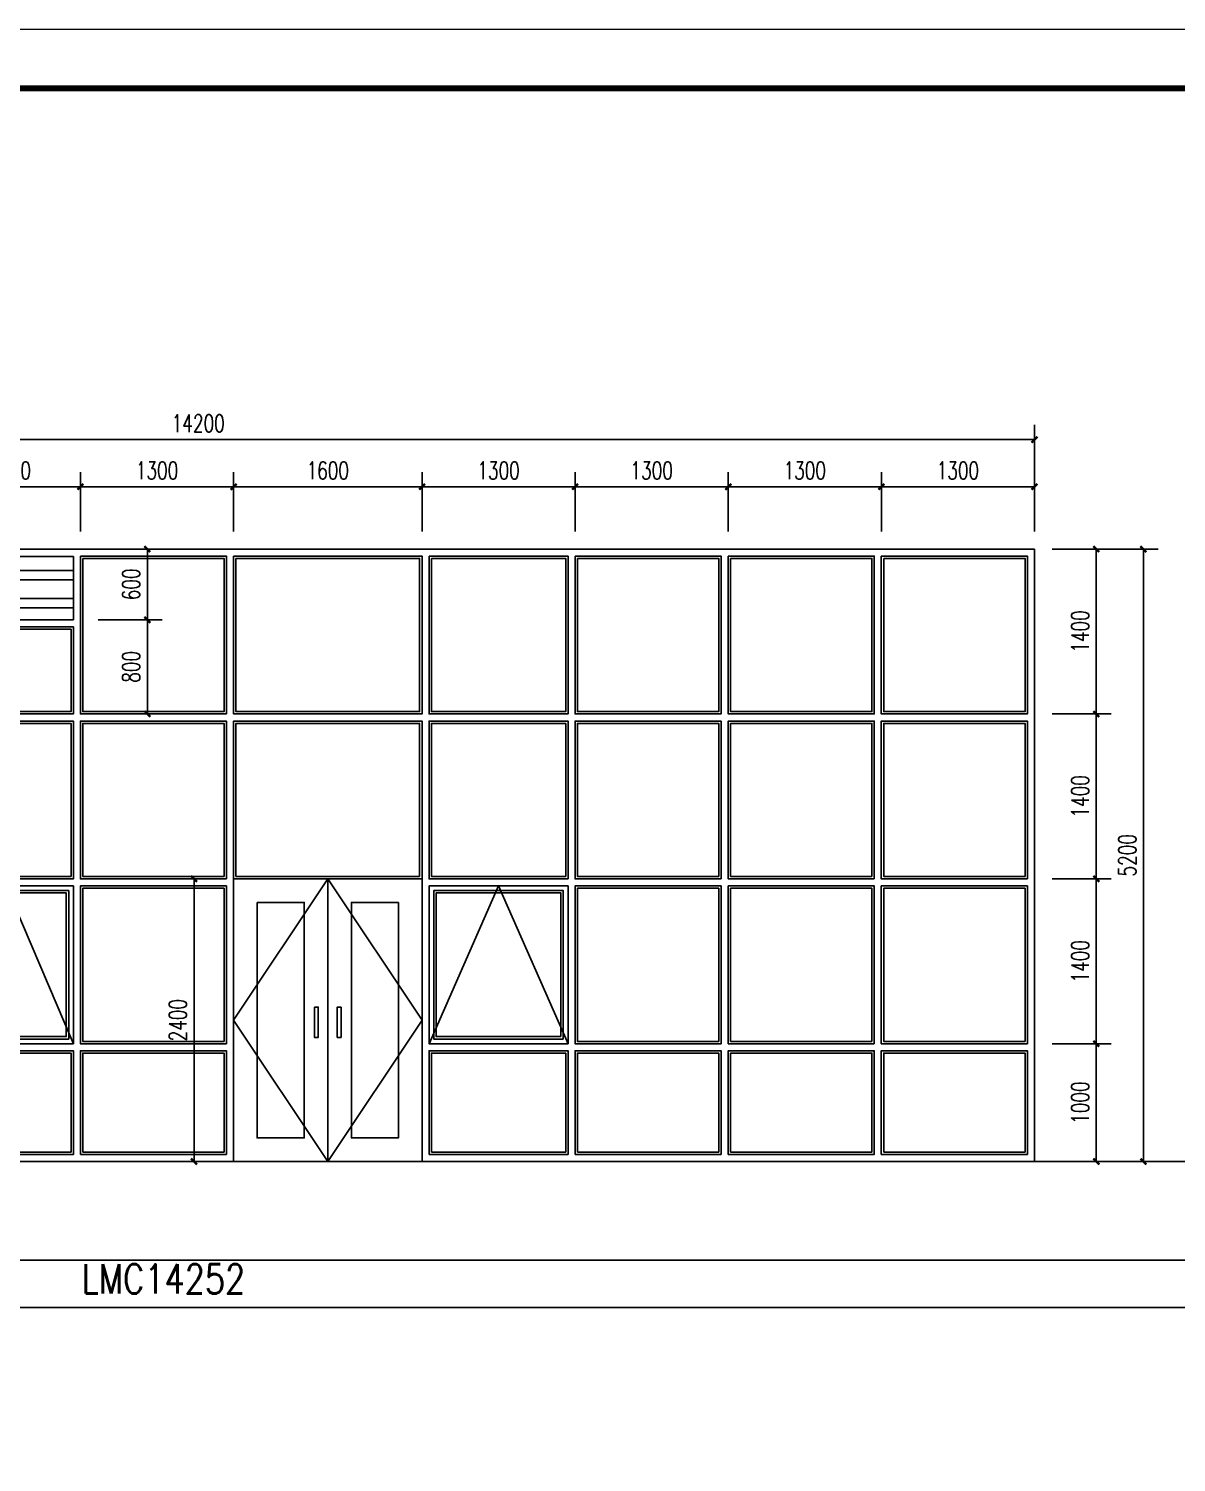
# Model space of a CAD drawing. Extents: x 1738711 to 2346805, y 1189731 to 2516152.
# Drawn here: x 2009458 to 2019203, y 1301004 to 1313176 of the extents above; entities that cross this region are included whole.
import ezdxf
from ezdxf.enums import TextEntityAlignment as Align

# ---------------------------------------------------------------- set-up
doc = ezdxf.new("R2010")
doc.units = 0
doc.header["$LTSCALE"] = 1000
doc.header["$MEASUREMENT"] = 0
doc.linetypes.add('复件 140224通州运河二期售楼部条件图_t3$0$X-ME SHAFT SH$0$X-B2$0$WATER_LINE', pattern=[0])
for name, color, linetype in [('DOTE', 1, 'Continuous'), ('PUB_DIM', 3, 'Continuous'), ('PUB_TEXT', 7, 'Continuous'), ('TK', 4, 'Continuous'), ('WINDOW', 144, 'Continuous'), ('看线', 8, 'Continuous')]:
    doc.layers.add(name, color=color, linetype=linetype)
doc.styles.add('_TCH_DIM_T3', font='SIMPLEX', dxfattribs={"width": 0.705882, "bigfont": 'GBCBIG'})
doc.styles.add('HZ', font='rs', dxfattribs={"bigfont": 'hztxt'})
doc.styles.add('宋体', font='SIMSUN.TTF', dxfattribs={"width": 0.75})
doc.dimstyles.new('_TCH_ARCH&&50', dxfattribs={"dimtxt": 148.75, "dimasz": 50, "dimexe": 125, "dimexo": 150, "dimgap": 63.125, "dimtad": 1, "dimdec": 0, "dimzin": 0, "dimdsep": 46, "dimtxsty": '_TCH_DIM_T3', "dimblk": 'ARCHTICK', "dimcen": 0.09, "dimclrt": 7, "dimazin": 2, "dimtfac": 1, "dimtdec": 0, "dimtix": 1, "dimtmove": 2, "dimatfit": 3, "dimfxl": 50, "dimtolj": 1, "dimtzin": 0, "dimarcsym": 0})

# ---------------------------------------------------------------- blocks, each defined once
blk = doc.blocks.new('jntearhrehreh')
at = {"layer": '看线'}
h = blk.add_hatch(dxfattribs=at)
h.set_pattern_fill('ANSI32', color=256, scale=50, angle=135, style=0)
h.set_pattern_definition([(180, (0, 0), (-1e-14, -238.125), []), (180, (-79.38, 79.38), (-1e-14, -238.125), [])])
h.paths.add_polyline_path([(2008780, 1327050), (2007640, 1327050), (2007640, 1326514), (2008780, 1326514)])
at = {"layer": 'WINDOW', "linetype": '复件 140224通州运河二期售楼部条件图_t3$0$X-ME SHAFT SH$0$X-B2$0$WATER_LINE'}
blk.add_line((2010940, 1324314), (2010940, 1321914), dxfattribs=at)
at = {"layer": 'WINDOW', "color": 4, "linetype": '复件 140224通州运河二期售楼部条件图_t3$0$X-ME SHAFT SH$0$X-B2$0$WATER_LINE'}
blk.add_lwpolyline([(2016940, 1327114), (2002740, 1327114), (2002740, 1321914), (2016940, 1321914)], close=True, dxfattribs=at)
at = {"layer": 'WINDOW', "linetype": '复件 140224通州运河二期售楼部条件图_t3$0$X-ME SHAFT SH$0$X-B2$0$WATER_LINE'}
for points in [[(2003980, 1327054), (2002800, 1327054), (2002800, 1325714), (2003980, 1325714), (2003980, 1327054)], [(2005180, 1327054), (2004040, 1327054), (2004040, 1325714), (2005180, 1325714), (2005180, 1327054)], [(2006380, 1327054), (2005240, 1327054), (2005240, 1325714), (2006380, 1325714), (2006380, 1327054)], [(2007580, 1327054), (2006440, 1327054), (2006440, 1325714), (2007580, 1325714), (2007580, 1327054)], [(2008780, 1327050), (2007640, 1327050), (2007640, 1326514), (2008780, 1326514), (2008780, 1327050)], [(2008840, 1327054), (2008840, 1325714), (2010080, 1325714), (2010080, 1327054), (2008840, 1327054)], [(2010140, 1327054), (2010140, 1325714), (2011740, 1325714), (2011740, 1327054), (2010140, 1327054)], [(2011800, 1327054), (2011800, 1325714), (2012980, 1325714), (2012980, 1327054), (2011800, 1327054)], [(2013040, 1327054), (2013040, 1325714), (2014280, 1325714), (2014280, 1327054), (2013040, 1327054)], [(2014340, 1327054), (2014340, 1325714), (2015580, 1325714), (2015580, 1327054), (2014340, 1327054)], [(2015640, 1327054), (2015640, 1325714), (2016880, 1325714), (2016880, 1327054), (2015640, 1327054)], [(2008780, 1326454), (2007640, 1326454), (2007640, 1325714), (2008780, 1325714), (2008780, 1326454)], [(2002800, 1325654), (2002800, 1324314), (2003980, 1324314), (2003980, 1325654), (2002800, 1325654)], [(2004040, 1325654), (2004040, 1324314), (2005180, 1324314), (2005180, 1325654), (2004040, 1325654)], [(2005240, 1325654), (2005240, 1324314), (2006380, 1324314), (2006380, 1325654), (2005240, 1325654)], [(2006440, 1325654), (2006440, 1324314), (2007580, 1324314), (2007580, 1325654), (2006440, 1325654)], [(2007640, 1325654), (2007640, 1324314), (2008780, 1324314), (2008780, 1325654), (2007640, 1325654)], [(2010080, 1324314), (2010080, 1325654), (2008840, 1325654), (2008840, 1324314), (2010080, 1324314)], [(2011740, 1324314), (2011740, 1325654), (2010140, 1325654), (2010140, 1324314), (2011740, 1324314)], [(2012980, 1324314), (2012980, 1325654), (2011800, 1325654), (2011800, 1324314), (2012980, 1324314)], [(2014280, 1324314), (2014280, 1325654), (2013040, 1325654), (2013040, 1324314), (2014280, 1324314)], [(2015580, 1324314), (2015580, 1325654), (2014340, 1325654), (2014340, 1324314), (2015580, 1324314)], [(2016880, 1324314), (2016880, 1325654), (2015640, 1325654), (2015640, 1324314), (2016880, 1324314)], [(2002800, 1324254), (2002800, 1322914), (2003980, 1322914), (2003980, 1324254), (2002800, 1324254)], [(2004040, 1324254), (2004040, 1322914), (2005180, 1322914), (2005180, 1324254), (2004040, 1324254)], [(2005240, 1324254), (2005240, 1322914), (2006380, 1322914), (2006380, 1324254), (2005240, 1324254)], [(2006440, 1324254), (2006440, 1322914), (2007580, 1322914), (2007580, 1324254), (2006440, 1324254)], [(2007640, 1324254), (2007640, 1322914), (2008780, 1322914), (2008780, 1324254), (2007640, 1324254)], [(2010080, 1322914), (2010080, 1324254), (2008840, 1324254), (2008840, 1322914), (2010080, 1322914)], [(2012980, 1322914), (2012980, 1324254), (2011800, 1324254), (2011800, 1322914), (2012980, 1322914)], [(2014280, 1322914), (2014280, 1324254), (2013040, 1324254), (2013040, 1322914), (2014280, 1322914)], [(2015580, 1322914), (2015580, 1324254), (2014340, 1324254), (2014340, 1322914), (2015580, 1322914)], [(2016880, 1322914), (2016880, 1324254), (2015640, 1324254), (2015640, 1322914), (2016880, 1322914)], [(2002800, 1322854), (2002800, 1321974), (2003980, 1321974), (2003980, 1322854), (2002800, 1322854)], [(2004040, 1322854), (2004040, 1321974), (2005180, 1321974), (2005180, 1322854), (2004040, 1322854)], [(2005240, 1322854), (2005240, 1321974), (2006380, 1321974), (2006380, 1322854), (2005240, 1322854)], [(2006440, 1322854), (2006440, 1321974), (2007580, 1321974), (2007580, 1322854), (2006440, 1322854)], [(2007640, 1322854), (2007640, 1321974), (2008780, 1321974), (2008780, 1322854), (2007640, 1322854)], [(2008840, 1321974), (2010080, 1321974), (2010080, 1322854), (2008840, 1322854), (2008840, 1321974)], [(2011800, 1321974), (2012980, 1321974), (2012980, 1322854), (2011800, 1322854), (2011800, 1321974)], [(2013040, 1321974), (2014280, 1321974), (2014280, 1322854), (2013040, 1322854), (2013040, 1321974)], [(2014340, 1321974), (2015580, 1321974), (2015580, 1322854), (2014340, 1322854), (2014340, 1321974)], [(2015640, 1321974), (2016880, 1321974), (2016880, 1322854), (2015640, 1322854), (2015640, 1321974)]]:
    blk.add_lwpolyline(points, dxfattribs=at)
for points in [[(2003960, 1327034), (2002820, 1327034), (2002820, 1325734), (2003960, 1325734)], [(2005160, 1327034), (2004060, 1327034), (2004060, 1325734), (2005160, 1325734)], [(2006360, 1327034), (2005260, 1327034), (2005260, 1325734), (2006360, 1325734)], [(2007560, 1327034), (2006460, 1327034), (2006460, 1325734), (2007560, 1325734)], [(2008860, 1327034), (2008860, 1325734), (2010060, 1325734), (2010060, 1327034)], [(2010160, 1327034), (2010160, 1325734), (2011720, 1325734), (2011720, 1327034)], [(2011820, 1327034), (2011820, 1325734), (2012960, 1325734), (2012960, 1327034)], [(2013060, 1327034), (2013060, 1325734), (2014260, 1325734), (2014260, 1327034)], [(2014360, 1327034), (2014360, 1325734), (2015560, 1325734), (2015560, 1327034)], [(2015660, 1327034), (2015660, 1325734), (2016860, 1325734), (2016860, 1327034)], [(2008760, 1326434), (2007660, 1326434), (2007660, 1325734), (2008760, 1325734)], [(2002820, 1325634), (2002820, 1324334), (2003960, 1324334), (2003960, 1325634)], [(2004060, 1325634), (2004060, 1324334), (2005160, 1324334), (2005160, 1325634)], [(2005260, 1325634), (2005260, 1324334), (2006360, 1324334), (2006360, 1325634)], [(2006460, 1325634), (2006460, 1324334), (2007560, 1324334), (2007560, 1325634)], [(2007660, 1325634), (2007660, 1324334), (2008760, 1324334), (2008760, 1325634)], [(2010060, 1324334), (2010060, 1325634), (2008860, 1325634), (2008860, 1324334)], [(2011720, 1324334), (2011720, 1325634), (2010160, 1325634), (2010160, 1324334)], [(2012960, 1324334), (2012960, 1325634), (2011820, 1325634), (2011820, 1324334)], [(2014260, 1324334), (2014260, 1325634), (2013060, 1325634), (2013060, 1324334)], [(2015560, 1324334), (2015560, 1325634), (2014360, 1325634), (2014360, 1324334)], [(2016860, 1324334), (2016860, 1325634), (2015660, 1325634), (2015660, 1324334)], [(2002820, 1324234), (2002820, 1322934), (2003960, 1322934), (2003960, 1324234)], [(2004080, 1324214), (2004080, 1322954), (2005140, 1322954), (2005140, 1324214)], [(2005280, 1324214), (2005280, 1322954), (2006340, 1322954), (2006340, 1324214)], [(2006480, 1324214), (2006480, 1322954), (2007540, 1322954), (2007540, 1324214)], [(2007680, 1324214), (2007680, 1322954), (2008740, 1322954), (2008740, 1324214)], [(2010060, 1322934), (2010060, 1324234), (2008860, 1324234), (2008860, 1322934)], [(2010140, 1321914), (2011740, 1321914), (2011740, 1324314), (2010140, 1324314)], [(2012940, 1322954), (2012940, 1324214), (2011840, 1324214), (2011840, 1322954)], [(2014260, 1322934), (2014260, 1324234), (2013060, 1324234), (2013060, 1322934)], [(2015560, 1322934), (2015560, 1324234), (2014360, 1324234), (2014360, 1322934)], [(2016860, 1322934), (2016860, 1324234), (2015660, 1324234), (2015660, 1322934)], [(2004100, 1324194), (2004100, 1322974), (2005120, 1322974), (2005120, 1324194)], [(2005300, 1324194), (2005300, 1322974), (2006320, 1322974), (2006320, 1324194)], [(2006500, 1324194), (2006500, 1322974), (2007520, 1322974), (2007520, 1324194)], [(2007700, 1324194), (2007700, 1322974), (2008720, 1322974), (2008720, 1324194)], [(2010340, 1324114), (2010740, 1324114), (2010740, 1322114), (2010340, 1322114)], [(2011540, 1324114), (2011140, 1324114), (2011140, 1322114), (2011540, 1322114)], [(2012920, 1322974), (2012920, 1324194), (2011860, 1324194), (2011860, 1322974)], [(2002820, 1322834), (2002820, 1321994), (2003960, 1321994), (2003960, 1322834)], [(2004060, 1322834), (2004060, 1321994), (2005160, 1321994), (2005160, 1322834)], [(2005260, 1322834), (2005260, 1321994), (2006360, 1321994), (2006360, 1322834)], [(2006460, 1322834), (2006460, 1321994), (2007560, 1321994), (2007560, 1322834)], [(2007660, 1322834), (2007660, 1321994), (2008760, 1321994), (2008760, 1322834)], [(2008860, 1321994), (2010060, 1321994), (2010060, 1322834), (2008860, 1322834)], [(2011820, 1321994), (2012960, 1321994), (2012960, 1322834), (2011820, 1322834)], [(2013060, 1321994), (2014260, 1321994), (2014260, 1322834), (2013060, 1322834)], [(2014360, 1321994), (2015560, 1321994), (2015560, 1322834), (2014360, 1322834)], [(2015660, 1321994), (2016860, 1321994), (2016860, 1322834), (2015660, 1322834)]]:
    blk.add_lwpolyline(points, close=True, dxfattribs=at)
at = {"layer": '看线'}
for points in [[(2005180, 1322914), (2004610, 1324254), (2004040, 1322914)], [(2006380, 1322914), (2005810, 1324254), (2005240, 1322914)], [(2007580, 1322914), (2007010, 1324254), (2006440, 1322914)], [(2008780, 1322914), (2008210, 1324254), (2007640, 1322914)], [(2010940, 1324314), (2010140, 1323114), (2010940, 1321914)], [(2010940, 1324314), (2011740, 1323114), (2010940, 1321914)], [(2011800, 1322914), (2012390, 1324254), (2012980, 1322914)]]:
    blk.add_lwpolyline(points, dxfattribs=at)
for points in [[(2010827, 1323225), (2010859, 1323225), (2010859, 1322968), (2010827, 1322968)], [(2011053, 1323225), (2011021, 1323225), (2011021, 1322968), (2011053, 1322968)]]:
    blk.add_lwpolyline(points, close=True, dxfattribs=at)
blk = doc.blocks.new('hjashrtahreahe')
at = {"layer": 'TK', "color": 7, "const_width": 25}
blk.add_lwpolyline([(0, 59400), (84100, 59400), (84100, 0), (0, 0)], close=True, dxfattribs=at)
at = {"layer": 'TK', "color": 3, "const_width": 100}
blk.add_lwpolyline([(2500, 1000), (2500, 58400), (83100, 58400), (83100, 1000)], close=True, dxfattribs=at)
at = {"layer": 'TK', "style": '宋体', "width": 0.75}
for tag, height, p in [('项目负责人', 350, (6003, 57089)), ('专业负责人', 350, (6003, 56224)), ('设计人', 350, (6003, 55419)), ('版号1', 250, (77304, 22193)), ('时间1', 250, (82405, 22193)), ('版号2', 250, (77304, 21593)), ('时间2', 250, (82405, 21593)), ('版号3', 250, (77304, 20993)), ('时间3', 250, (82405, 20993)), ('建筑会签', 0.0001, (78978, 2403)), ('电气会签', 0.0001, (82128, 2403)), ('结构会签', 0.0001, (78978, 1803)), ('暖通会签', 0.0001, (82128, 1803)), ('给排水会签', 0.0001, (78978, 1250)), ('智能化会签', 0.0001, (82128, 1250))]:
    blk.add_attdef(tag, text='', height=height, dxfattribs=at).set_placement(p, align=Align.CENTER)
for tag, p in [('合作设计单位', (80816, 48986)), ('版号说明1', (79854, 22318)), ('版号说明2', (79854, 21718)), ('版号说明3', (79854, 21118)), ('浙江绿储科技有限公司', (80545, 16036)), ('百兆瓦级集中式熔盐储能关键', (80545, 14953)), ('设备研发及制造基地项目', (80545, 14603)), ('1#研发楼', (80545, 13636)), ('图名', (80545, 12436)), ('工程编号', (78978, 11461)), ('子项编号', (82128, 11461)), ('建筑', (78978, 10711)), ('图号', (82128, 10711)), ('施工图', (78978, 9961)), ('2023.03', (82128, 9961)), ('审定', (79353, 8461)), ('审核', (79353, 7711)), ('工程负责', (79353, 6961)), ('专业负责', (79353, 6211)), ('设计', (79353, 5461)), ('制图', (79353, 4711)), ('校对', (79353, 3961))]:
    blk.add_attdef(tag, text='', height=250, dxfattribs=at).set_placement(p, align=Align.MIDDLE_CENTER)
blk = doc.blocks.new('_ArchTick')
at = {"color": 0, "linetype": 'ByBlock', "const_width": 0.4}
blk.add_lwpolyline([(-0.5, -0.5), (0.5, 0.5)], dxfattribs=at)
blk = doc.blocks.new('*D744')
at = {"layer": 'Defpoints', "color": 0, "transparency": 16777216}
for p in [(2009898, 1308158), (2010466, 1308158), (2009898, 1307358)]:
    blk.add_point(p, dxfattribs=at)
at = {"layer": 'PUB_DIM', "color": 0, "lineweight": -2, "transparency": 16777216}
for p, q in [((2010048, 1308158), (2010591, 1308158)), ((2010466, 1307358), (2010466, 1308158)), ((2010048, 1307358), (2010591, 1307358))]:
    blk.add_line(p, q, dxfattribs=at)
at = {"layer": 'PUB_DIM', "color": 0, "lineweight": -2, "transparency": 16777216, "xscale": 50, "yscale": 50, "zscale": 50}
for p, rotation in [((2010466, 1308158), 90), ((2010466, 1307358), 270)]:
    blk.add_blockref('_ArchTick', p, dxfattribs=dict(at, rotation=rotation))
at = {"layer": 'PUB_DIM', "color": 7, "transparency": 16777216, "insert": (2010328, 1307758), "char_height": 148.8, "attachment_point": 5, "rotation": 90, "style": '_TCH_DIM_T3'}
blk.add_mtext('\\A1;800', dxfattribs=at)
blk = doc.blocks.new('*D745')
at = {"layer": 'Defpoints', "color": 0, "transparency": 16777216}
for p in [(2009898, 1308758), (2010466, 1308758), (2009898, 1308158)]:
    blk.add_point(p, dxfattribs=at)
at = {"layer": 'PUB_DIM', "color": 0, "lineweight": -2, "transparency": 16777216}
for p, q in [((2010048, 1308758), (2010591, 1308758)), ((2010466, 1308158), (2010466, 1308758)), ((2010048, 1308158), (2010591, 1308158))]:
    blk.add_line(p, q, dxfattribs=at)
at = {"layer": 'PUB_DIM', "color": 0, "lineweight": -2, "transparency": 16777216, "xscale": 50, "yscale": 50, "zscale": 50}
for p, rotation in [((2010466, 1308758), 90), ((2010466, 1308158), 270)]:
    blk.add_blockref('_ArchTick', p, dxfattribs=dict(at, rotation=rotation))
at = {"layer": 'PUB_DIM', "color": 7, "transparency": 16777216, "insert": (2010328, 1308458), "char_height": 148.8, "attachment_point": 5, "rotation": 90, "style": '_TCH_DIM_T3'}
blk.add_mtext('\\A1;600', dxfattribs=at)
blk = doc.blocks.new('*D746')
at = {"layer": 'Defpoints', "color": 0, "transparency": 16777216}
for p in [(2010862, 1305958), (2011198, 1305958), (2011198, 1303558)]:
    blk.add_point(p, dxfattribs=at)
at = {"layer": 'PUB_DIM', "color": 0, "lineweight": -2, "transparency": 16777216}
for p, q in [((2011048, 1305958), (2010737, 1305958)), ((2010862, 1303558), (2010862, 1305958)), ((2011048, 1303558), (2010737, 1303558))]:
    blk.add_line(p, q, dxfattribs=at)
at = {"layer": 'PUB_DIM', "color": 0, "lineweight": -2, "transparency": 16777216, "xscale": 50, "yscale": 50, "zscale": 50}
for p, rotation in [((2010862, 1305958), 90), ((2010862, 1303558), 270)]:
    blk.add_blockref('_ArchTick', p, dxfattribs=dict(at, rotation=rotation))
at = {"layer": 'PUB_DIM', "color": 7, "transparency": 16777216, "insert": (2010725, 1304758), "char_height": 148.8, "attachment_point": 5, "rotation": 90, "style": '_TCH_DIM_T3'}
blk.add_mtext('\\A1;2400', dxfattribs=at)
blk = doc.blocks.new('*D747')
at = {"layer": 'Defpoints', "color": 0, "transparency": 16777216}
for p in [(2017998, 1309687), (2003798, 1309158), (2017998, 1309158)]:
    blk.add_point(p, dxfattribs=at)
at = {"layer": 'PUB_DIM', "color": 0, "lineweight": -2, "transparency": 16777216}
for p, q in [((2003798, 1309308), (2003798, 1309812)), ((2017998, 1309308), (2017998, 1309812)), ((2003798, 1309687), (2017998, 1309687))]:
    blk.add_line(p, q, dxfattribs=at)
at = {"layer": 'PUB_DIM', "color": 0, "lineweight": -2, "transparency": 16777216, "xscale": 50, "yscale": 50, "zscale": 50, "rotation": 180}
blk.add_blockref('_ArchTick', (2003798, 1309687), dxfattribs=at)
at = {"layer": 'PUB_DIM', "color": 0, "lineweight": -2, "transparency": 16777216, "xscale": 50, "yscale": 50, "zscale": 50}
blk.add_blockref('_ArchTick', (2017998, 1309687), dxfattribs=at)
at = {"layer": 'PUB_DIM', "color": 7, "transparency": 16777216, "insert": (2010898, 1309825), "char_height": 148.8, "attachment_point": 5, "style": '_TCH_DIM_T3'}
blk.add_mtext('\\A1;14200', dxfattribs=at)
blk = doc.blocks.new('*D752')
at = {"layer": 'Defpoints', "color": 0, "transparency": 16777216}
for p in [(2009898, 1309287), (2008698, 1308758), (2009898, 1308758)]:
    blk.add_point(p, dxfattribs=at)
at = {"layer": 'PUB_DIM', "color": 0, "lineweight": -2, "transparency": 16777216}
for p, q in [((2008698, 1308908), (2008698, 1309412)), ((2009898, 1308908), (2009898, 1309412)), ((2008698, 1309287), (2009898, 1309287))]:
    blk.add_line(p, q, dxfattribs=at)
at = {"layer": 'PUB_DIM', "color": 0, "lineweight": -2, "transparency": 16777216, "xscale": 50, "yscale": 50, "zscale": 50, "rotation": 180}
blk.add_blockref('_ArchTick', (2008698, 1309287), dxfattribs=at)
at = {"layer": 'PUB_DIM', "color": 0, "lineweight": -2, "transparency": 16777216, "xscale": 50, "yscale": 50, "zscale": 50}
blk.add_blockref('_ArchTick', (2009898, 1309287), dxfattribs=at)
at = {"layer": 'PUB_DIM', "color": 7, "transparency": 16777216, "insert": (2009298, 1309425), "char_height": 148.8, "attachment_point": 5, "style": '_TCH_DIM_T3'}
blk.add_mtext('\\A1;1200', dxfattribs=at)
blk = doc.blocks.new('*D753')
at = {"layer": 'Defpoints', "color": 0, "transparency": 16777216}
for p in [(2011198, 1309287), (2009898, 1308758), (2011198, 1308758)]:
    blk.add_point(p, dxfattribs=at)
at = {"layer": 'PUB_DIM', "color": 0, "lineweight": -2, "transparency": 16777216}
for p, q in [((2009898, 1308908), (2009898, 1309412)), ((2011198, 1308908), (2011198, 1309412)), ((2009898, 1309287), (2011198, 1309287))]:
    blk.add_line(p, q, dxfattribs=at)
at = {"layer": 'PUB_DIM', "color": 0, "lineweight": -2, "transparency": 16777216, "xscale": 50, "yscale": 50, "zscale": 50, "rotation": 180}
blk.add_blockref('_ArchTick', (2009898, 1309287), dxfattribs=at)
at = {"layer": 'PUB_DIM', "color": 0, "lineweight": -2, "transparency": 16777216, "xscale": 50, "yscale": 50, "zscale": 50}
blk.add_blockref('_ArchTick', (2011198, 1309287), dxfattribs=at)
at = {"layer": 'PUB_DIM', "color": 7, "transparency": 16777216, "insert": (2010548, 1309425), "char_height": 148.8, "attachment_point": 5, "style": '_TCH_DIM_T3'}
blk.add_mtext('\\A1;1300', dxfattribs=at)
blk = doc.blocks.new('*D754')
at = {"layer": 'Defpoints', "color": 0, "transparency": 16777216}
for p in [(2012798, 1309287), (2011198, 1308758), (2012798, 1308758)]:
    blk.add_point(p, dxfattribs=at)
at = {"layer": 'PUB_DIM', "color": 0, "lineweight": -2, "transparency": 16777216}
for p, q in [((2011198, 1308908), (2011198, 1309412)), ((2012798, 1308908), (2012798, 1309412)), ((2011198, 1309287), (2012798, 1309287))]:
    blk.add_line(p, q, dxfattribs=at)
at = {"layer": 'PUB_DIM', "color": 0, "lineweight": -2, "transparency": 16777216, "xscale": 50, "yscale": 50, "zscale": 50, "rotation": 180}
blk.add_blockref('_ArchTick', (2011198, 1309287), dxfattribs=at)
at = {"layer": 'PUB_DIM', "color": 0, "lineweight": -2, "transparency": 16777216, "xscale": 50, "yscale": 50, "zscale": 50}
blk.add_blockref('_ArchTick', (2012798, 1309287), dxfattribs=at)
at = {"layer": 'PUB_DIM', "color": 7, "transparency": 16777216, "insert": (2011998, 1309425), "char_height": 148.8, "attachment_point": 5, "style": '_TCH_DIM_T3'}
blk.add_mtext('\\A1;1600', dxfattribs=at)
blk = doc.blocks.new('*D755')
at = {"layer": 'Defpoints', "color": 0, "transparency": 16777216}
for p in [(2014098, 1309287), (2012798, 1308758), (2014098, 1308758)]:
    blk.add_point(p, dxfattribs=at)
at = {"layer": 'PUB_DIM', "color": 0, "lineweight": -2, "transparency": 16777216}
for p, q in [((2012798, 1308908), (2012798, 1309412)), ((2014098, 1308908), (2014098, 1309412)), ((2012798, 1309287), (2014098, 1309287))]:
    blk.add_line(p, q, dxfattribs=at)
at = {"layer": 'PUB_DIM', "color": 0, "lineweight": -2, "transparency": 16777216, "xscale": 50, "yscale": 50, "zscale": 50, "rotation": 180}
blk.add_blockref('_ArchTick', (2012798, 1309287), dxfattribs=at)
at = {"layer": 'PUB_DIM', "color": 0, "lineweight": -2, "transparency": 16777216, "xscale": 50, "yscale": 50, "zscale": 50}
blk.add_blockref('_ArchTick', (2014098, 1309287), dxfattribs=at)
at = {"layer": 'PUB_DIM', "color": 7, "transparency": 16777216, "insert": (2013448, 1309425), "char_height": 148.8, "attachment_point": 5, "style": '_TCH_DIM_T3'}
blk.add_mtext('\\A1;1300', dxfattribs=at)
blk = doc.blocks.new('*D756')
at = {"layer": 'Defpoints', "color": 0, "transparency": 16777216}
for p in [(2015398, 1309287), (2014098, 1308758), (2015398, 1308758)]:
    blk.add_point(p, dxfattribs=at)
at = {"layer": 'PUB_DIM', "color": 0, "lineweight": -2, "transparency": 16777216}
for p, q in [((2014098, 1308908), (2014098, 1309412)), ((2015398, 1308908), (2015398, 1309412)), ((2014098, 1309287), (2015398, 1309287))]:
    blk.add_line(p, q, dxfattribs=at)
at = {"layer": 'PUB_DIM', "color": 0, "lineweight": -2, "transparency": 16777216, "xscale": 50, "yscale": 50, "zscale": 50, "rotation": 180}
blk.add_blockref('_ArchTick', (2014098, 1309287), dxfattribs=at)
at = {"layer": 'PUB_DIM', "color": 0, "lineweight": -2, "transparency": 16777216, "xscale": 50, "yscale": 50, "zscale": 50}
blk.add_blockref('_ArchTick', (2015398, 1309287), dxfattribs=at)
at = {"layer": 'PUB_DIM', "color": 7, "transparency": 16777216, "insert": (2014748, 1309425), "char_height": 148.8, "attachment_point": 5, "style": '_TCH_DIM_T3'}
blk.add_mtext('\\A1;1300', dxfattribs=at)
blk = doc.blocks.new('*D757')
at = {"layer": 'Defpoints', "color": 0, "transparency": 16777216}
for p in [(2016698, 1309287), (2015398, 1308758), (2016698, 1308758)]:
    blk.add_point(p, dxfattribs=at)
at = {"layer": 'PUB_DIM', "color": 0, "lineweight": -2, "transparency": 16777216}
for p, q in [((2015398, 1308908), (2015398, 1309412)), ((2016698, 1308908), (2016698, 1309412)), ((2015398, 1309287), (2016698, 1309287))]:
    blk.add_line(p, q, dxfattribs=at)
at = {"layer": 'PUB_DIM', "color": 0, "lineweight": -2, "transparency": 16777216, "xscale": 50, "yscale": 50, "zscale": 50, "rotation": 180}
blk.add_blockref('_ArchTick', (2015398, 1309287), dxfattribs=at)
at = {"layer": 'PUB_DIM', "color": 0, "lineweight": -2, "transparency": 16777216, "xscale": 50, "yscale": 50, "zscale": 50}
blk.add_blockref('_ArchTick', (2016698, 1309287), dxfattribs=at)
at = {"layer": 'PUB_DIM', "color": 7, "transparency": 16777216, "insert": (2016048, 1309425), "char_height": 148.8, "attachment_point": 5, "style": '_TCH_DIM_T3'}
blk.add_mtext('\\A1;1300', dxfattribs=at)
blk = doc.blocks.new('*D758')
at = {"layer": 'Defpoints', "color": 0, "transparency": 16777216}
for p in [(2017998, 1309287), (2016698, 1308758), (2017998, 1308758)]:
    blk.add_point(p, dxfattribs=at)
at = {"layer": 'PUB_DIM', "color": 0, "lineweight": -2, "transparency": 16777216}
for p, q in [((2016698, 1308908), (2016698, 1309412)), ((2017998, 1308908), (2017998, 1309412)), ((2016698, 1309287), (2017998, 1309287))]:
    blk.add_line(p, q, dxfattribs=at)
at = {"layer": 'PUB_DIM', "color": 0, "lineweight": -2, "transparency": 16777216, "xscale": 50, "yscale": 50, "zscale": 50, "rotation": 180}
blk.add_blockref('_ArchTick', (2016698, 1309287), dxfattribs=at)
at = {"layer": 'PUB_DIM', "color": 0, "lineweight": -2, "transparency": 16777216, "xscale": 50, "yscale": 50, "zscale": 50}
blk.add_blockref('_ArchTick', (2017998, 1309287), dxfattribs=at)
at = {"layer": 'PUB_DIM', "color": 7, "transparency": 16777216, "insert": (2017348, 1309425), "char_height": 148.8, "attachment_point": 5, "style": '_TCH_DIM_T3'}
blk.add_mtext('\\A1;1300', dxfattribs=at)
blk = doc.blocks.new('*D759')
at = {"layer": 'Defpoints', "color": 0, "transparency": 16777216}
for p in [(2018398, 1308758), (2018923, 1308758), (2018398, 1303558)]:
    blk.add_point(p, dxfattribs=at)
at = {"layer": 'PUB_DIM', "color": 0, "lineweight": -2, "transparency": 16777216}
for p, q in [((2018548, 1308758), (2019048, 1308758)), ((2018923, 1303558), (2018923, 1308758)), ((2018548, 1303558), (2019048, 1303558))]:
    blk.add_line(p, q, dxfattribs=at)
at = {"layer": 'PUB_DIM', "color": 0, "lineweight": -2, "transparency": 16777216, "xscale": 50, "yscale": 50, "zscale": 50}
for p, rotation in [((2018923, 1308758), 90), ((2018923, 1303558), 270)]:
    blk.add_blockref('_ArchTick', p, dxfattribs=dict(at, rotation=rotation))
at = {"layer": 'PUB_DIM', "color": 7, "transparency": 16777216, "insert": (2018786, 1306158), "char_height": 148.8, "attachment_point": 5, "rotation": 90, "style": '_TCH_DIM_T3'}
blk.add_mtext('\\A1;5200', dxfattribs=at)
blk = doc.blocks.new('*D760')
at = {"layer": 'Defpoints', "color": 0, "transparency": 16777216}
for p in [(2017998, 1304558), (2018523, 1304558), (2017998, 1303558)]:
    blk.add_point(p, dxfattribs=at)
at = {"layer": 'PUB_DIM', "color": 0, "lineweight": -2, "transparency": 16777216}
for p, q in [((2018148, 1304558), (2018648, 1304558)), ((2018523, 1303558), (2018523, 1304558)), ((2018148, 1303558), (2018648, 1303558))]:
    blk.add_line(p, q, dxfattribs=at)
at = {"layer": 'PUB_DIM', "color": 0, "lineweight": -2, "transparency": 16777216, "xscale": 50, "yscale": 50, "zscale": 50}
for p, rotation in [((2018523, 1304558), 90), ((2018523, 1303558), 270)]:
    blk.add_blockref('_ArchTick', p, dxfattribs=dict(at, rotation=rotation))
at = {"layer": 'PUB_DIM', "color": 7, "transparency": 16777216, "insert": (2018386, 1304058), "char_height": 148.8, "attachment_point": 5, "rotation": 90, "style": '_TCH_DIM_T3'}
blk.add_mtext('\\A1;1000', dxfattribs=at)
blk = doc.blocks.new('*D761')
at = {"layer": 'Defpoints', "color": 0, "transparency": 16777216}
for p in [(2017998, 1305958), (2018523, 1305958), (2017998, 1304558)]:
    blk.add_point(p, dxfattribs=at)
at = {"layer": 'PUB_DIM', "color": 0, "lineweight": -2, "transparency": 16777216}
for p, q in [((2018148, 1305958), (2018648, 1305958)), ((2018523, 1304558), (2018523, 1305958)), ((2018148, 1304558), (2018648, 1304558))]:
    blk.add_line(p, q, dxfattribs=at)
at = {"layer": 'PUB_DIM', "color": 0, "lineweight": -2, "transparency": 16777216, "xscale": 50, "yscale": 50, "zscale": 50}
for p, rotation in [((2018523, 1305958), 90), ((2018523, 1304558), 270)]:
    blk.add_blockref('_ArchTick', p, dxfattribs=dict(at, rotation=rotation))
at = {"layer": 'PUB_DIM', "color": 7, "transparency": 16777216, "insert": (2018386, 1305258), "char_height": 148.8, "attachment_point": 5, "rotation": 90, "style": '_TCH_DIM_T3'}
blk.add_mtext('\\A1;1400', dxfattribs=at)
blk = doc.blocks.new('*D762')
at = {"layer": 'Defpoints', "color": 0, "transparency": 16777216}
for p in [(2017998, 1307358), (2018523, 1307358), (2017998, 1305958)]:
    blk.add_point(p, dxfattribs=at)
at = {"layer": 'PUB_DIM', "color": 0, "lineweight": -2, "transparency": 16777216}
for p, q in [((2018148, 1307358), (2018648, 1307358)), ((2018523, 1305958), (2018523, 1307358)), ((2018148, 1305958), (2018648, 1305958))]:
    blk.add_line(p, q, dxfattribs=at)
at = {"layer": 'PUB_DIM', "color": 0, "lineweight": -2, "transparency": 16777216, "xscale": 50, "yscale": 50, "zscale": 50}
for p, rotation in [((2018523, 1307358), 90), ((2018523, 1305958), 270)]:
    blk.add_blockref('_ArchTick', p, dxfattribs=dict(at, rotation=rotation))
at = {"layer": 'PUB_DIM', "color": 7, "transparency": 16777216, "insert": (2018386, 1306658), "char_height": 148.8, "attachment_point": 5, "rotation": 90, "style": '_TCH_DIM_T3'}
blk.add_mtext('\\A1;1400', dxfattribs=at)
blk = doc.blocks.new('*D763')
at = {"layer": 'Defpoints', "color": 0, "transparency": 16777216}
for p in [(2017998, 1308758), (2018523, 1308758), (2017998, 1307358)]:
    blk.add_point(p, dxfattribs=at)
at = {"layer": 'PUB_DIM', "color": 0, "lineweight": -2, "transparency": 16777216}
for p, q in [((2018148, 1308758), (2018648, 1308758)), ((2018523, 1307358), (2018523, 1308758)), ((2018148, 1307358), (2018648, 1307358))]:
    blk.add_line(p, q, dxfattribs=at)
at = {"layer": 'PUB_DIM', "color": 0, "lineweight": -2, "transparency": 16777216, "xscale": 50, "yscale": 50, "zscale": 50}
for p, rotation in [((2018523, 1308758), 90), ((2018523, 1307358), 270)]:
    blk.add_blockref('_ArchTick', p, dxfattribs=dict(at, rotation=rotation))
at = {"layer": 'PUB_DIM', "color": 7, "transparency": 16777216, "insert": (2018386, 1308058), "char_height": 148.8, "attachment_point": 5, "rotation": 90, "style": '_TCH_DIM_T3'}
blk.add_mtext('\\A1;1400', dxfattribs=at)

msp = doc.modelspace()

# ---------------------------------------------------------------- linework, layer by layer
at = {"layer": 'DOTE'}
msp.add_line((2020233.1, 1303558.1), (1986433.1, 1303558.1), dxfattribs=at)
at = {"layer": '看线', "ltscale": 3}
for p, q in [((1986433.1, 1302720.1), (2020233.1, 1302720.1)), ((1986433.1, 1302320.1), (2020233.1, 1302320.1))]:
    msp.add_line(p, q, dxfattribs=at)

# ---------------------------------------------------------------- block references
at = {"xscale": 0.5, "yscale": 0.5, "zscale": 0.5}
msp.add_blockref('hjashrtahreahe', (1981933.1, 1283470.1), dxfattribs=at)
msp.add_blockref('jntearhrehreh', (1057.8, -18355.8))

# ---------------------------------------------------------------- texts
at = {"layer": 'PUB_TEXT', "style": 'HZ', "width": 0.8}
msp.add_text('LMC14252', height=250, dxfattribs=at).set_placement((2009908.7, 1302436.2))

# ---------------------------------------------------------------- dimensions: what is measured, and where the dimension line sits
at = {"layer": 'PUB_DIM'}
for p1, p2, distance, picture, middle in [((2003798, 1309158.1), (2017997.6, 1309158.1), 529, '*D747', (2010897.8, 1309824.5)), ((2008698, 1308758.1), (2009898, 1308758.1), 529, '*D752', (2009298, 1309424.5)), ((2009898, 1308758.1), (2011198, 1308758.1), 529, '*D753', (2010548, 1309424.5)), ((2011198, 1308758.1), (2012798, 1308758.1), 529, '*D754', (2011998, 1309424.5)), ((2012798, 1308758.1), (2014098, 1308758.1), 529, '*D755', (2013448, 1309424.5)), ((2014098, 1308758.1), (2015398, 1308758.1), 529, '*D756', (2014748, 1309424.5)), ((2015398, 1308758.1), (2016698, 1308758.1), 529, '*D757', (2016048, 1309424.5)), ((2016698, 1308758.1), (2017997.6, 1308758.1), 529, '*D758', (2017347.8, 1309424.5)), ((2009898, 1308158.1), (2009898, 1308758.1), -567.6, '*D745', (2010328, 1308458.1)), ((2017997.6, 1307358.1), (2017997.6, 1308758.1), -525.4, '*D763', (2018385.6, 1308058.1)), ((2018397.6, 1303558.1), (2018397.6, 1308758.1), -525.4, '*D759', (2018785.6, 1306158.1)), ((2009898, 1307358.1), (2009898, 1308158.1), -567.6, '*D744', (2010328, 1307758.1)), ((2017997.6, 1305958.1), (2017997.6, 1307358.1), -525.4, '*D762', (2018385.6, 1306658.1)), ((2011198, 1303558.1), (2011198, 1305958.1), 335.6, '*D746', (2010724.8, 1304758.1)), ((2017997.6, 1304558.1), (2017997.6, 1305958.1), -525.4, '*D761', (2018385.6, 1305258.1)), ((2017997.6, 1303558.1), (2017997.6, 1304558.1), -525.4, '*D760', (2018385.6, 1304058.1))]:
    dim = msp.add_aligned_dim(p1=p1, p2=p2, distance=distance, dimstyle='_TCH_ARCH&&50', dxfattribs=at)
    dim.commit()
    dim.dimension.update_dxf_attribs({"geometry": picture, "text_midpoint": middle})

doc.saveas('drawing.dxf')
